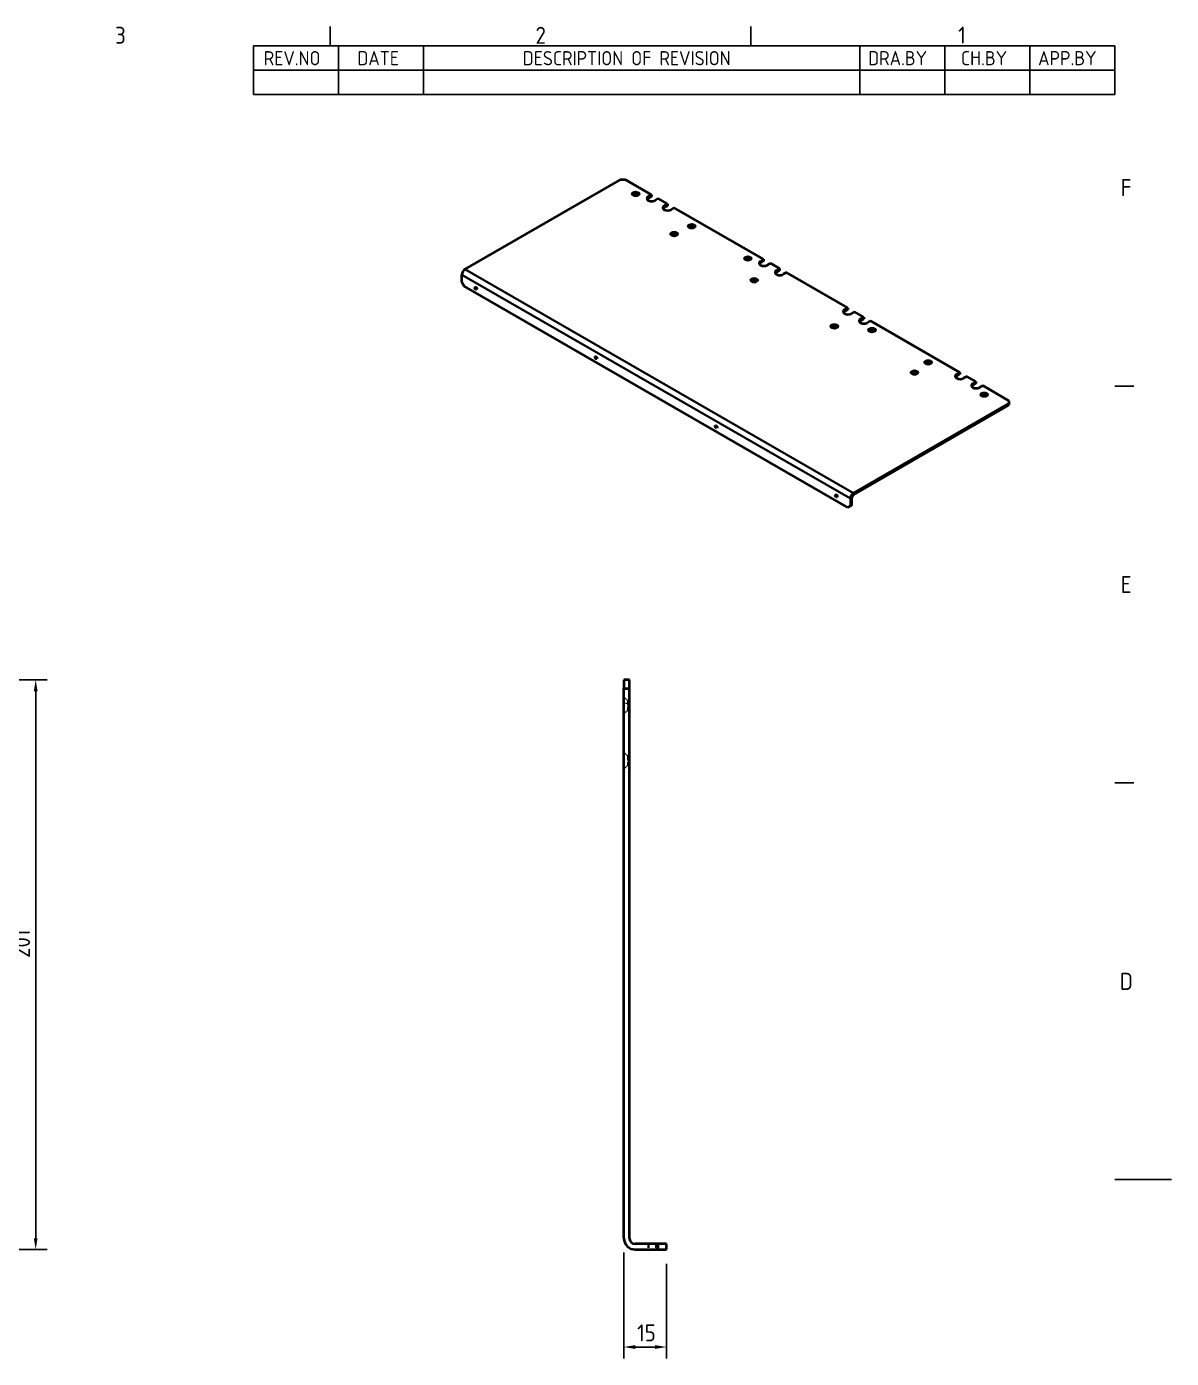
# Model space of a CAD drawing. Header units: millimetres. Extents: x 0 to 1188, y 0 to 840.
# Drawn here: x 783.9 to 1188, y 356.9 to 826.8 of the extents above; entities that cross this region are included whole.
import ezdxf

# ---------------------------------------------------------------- set-up
doc = ezdxf.new("R2010")
doc.units = ezdxf.units.MM
doc.header["$LTSCALE"] = 2
doc.linetypes.add('DASHED', pattern=[0.2067, 0.1654, -0.0413])
doc.layers.get('0').update_dxf_attribs({"color": 3, "lineweight": 25})
for name, color, linetype, lineweight in [('가려진 것(ISO)', 2, 'DASHED', 18), ('가시적인 것(ISO)', 3, 'Continuous', 40), ('가시적인 좁은 것(ISO)', 3, 'Continuous', 35), ('경계(ISO)', 7, 'Continuous', 25), ('기호(ISO)', 5, 'Continuous', 25), ('치수(ISO)', 2, 'Continuous', 25)]:
    doc.layers.add(name, color=color, linetype=linetype, lineweight=lineweight)
doc.styles.add('ISO ProportionalPSTEK', font='isocp.shx')
doc.styles.add('문자 텍스트_PSTEK_POSCO', font='isocp.shx')
doc.styles.add('치수 텍스트_PSTEK_POSCO', font='isocp.shx')
doc.dimstyles.new('치수_PSTEK_POSCO', dxfattribs={"dimscale": 2, "dimtxt": 3, "dimasz": 2, "dimexe": 2, "dimexo": 2.5, "dimgap": 1, "dimtad": 1, "dimrnd": 1e-08, "dimdsep": 46, "dimtxsty": '치수 텍스트_PSTEK_POSCO', "dimcen": 0.09, "dimdle": 10, "dimclrd": 7, "dimclre": 7, "dimclrt": 2, "dimadec": 1, "dimazin": 2, "dimtfac": 1, "dimtmove": 0, "dimatfit": 3, "dimfxl": 0, "dimtolj": 1, "dimlwd": -1, "dimlwe": -1, "dimarcsym": 0})

# ---------------------------------------------------------------- blocks, each defined once
blk = doc.blocks.new('경계 Default Border')
at = {"layer": '경계(ISO)'}
for p, q in [((445.4999923706055, 410), (445.4999923706055, 413.4000015258789)), ((519.7499847412109, 410), (519.7499847412109, 413.4000015258789)), ((584.0000152587891, 350), (587.400016784668, 350)), ((584.0000152587891, 280), (587.400016784668, 280))]:
    blk.add_line(p, q, dxfattribs=at)
at = {"layer": '경계(ISO)', "flags": 128}
blk.add_lwpolyline([(594.0000152587891, 210), (584.0000152587891, 210)], dxfattribs=at)
at = {"layer": '경계(ISO)', "color": 2, "char_height": 3.00000011920929, "attachment_point": 7, "style": '문자 텍스트_PSTEK_POSCO'}
for s, insert in [('3', (407.5435395229536, 410.3713945155963)), ('2', (481.752739416884, 410.3713945155963)), ('1', (556.3610661041481, 410.4)), ('F', (585.0445395201642, 383.4999999403954)), ('E', (585.0445395201642, 313.4713944559917)), ('D', (584.8782702028949, 243.4713944559917))]:
    blk.add_mtext(s, dxfattribs=dict(at, insert=insert))
blk = doc.blocks.new('리비전 내역')
at = {"layer": '기호(ISO)'}
for p, q in [((432.0000152587891, 410), (584.0000152587891, 410)), ((432.0000152587891, 410), (432.0000152587891, 405.72)), ((447.0000152587891, 410), (447.0000152587891, 405.72)), ((462.0000152587891, 410), (462.0000152587891, 405.72)), ((539.0000152587891, 410), (539.0000152587891, 405.72)), ((554.0000152587891, 410), (554.0000152587891, 405.72)), ((569.0000152587891, 410), (569.0000152587891, 405.72)), ((584.0000152587891, 410), (584.0000152587891, 405.72)), ((432.0000152587891, 405.72), (584.0000152587891, 405.72)), ((432.0000152587891, 405.72), (432.0000152587891, 401.4400000000001)), ((447.0000152587891, 405.72), (447.0000152587891, 401.4400000000001)), ((462.0000152587891, 405.72), (462.0000152587891, 401.4400000000001)), ((539.0000152587891, 405.72), (539.0000152587891, 401.4400000000001)), ((554.0000152587891, 405.72), (554.0000152587891, 401.4400000000001)), ((569.0000152587891, 405.72), (569.0000152587891, 401.4400000000001)), ((584.0000152587891, 405.72), (584.0000152587891, 401.4400000000001)), ((432.0000152587891, 401.4400000000001), (584.0000152587891, 401.4400000000001))]:
    blk.add_line(p, q, dxfattribs=at)
at = {"layer": '기호(ISO)', "color": 2, "char_height": 2.5, "attachment_point": 7, "style": 'ISO ProportionalPSTEK'}
for s, insert in [('REV.NO', (433.7871316270198, 406.5831824209448)), ('DATE', (450.3142470316257, 406.5831824209448)), ('DESCRIPTION OF REVISION', (479.507035692152, 406.5831824209448)), ('DRA.BY', (540.4757492141094, 406.5831824209448)), ('CH.BY', (556.8643067674008, 406.5831824209448)), ('APP.BY', (570.4777492192294, 406.5831824209448))]:
    blk.add_mtext(s, dxfattribs=dict(at, insert=insert))
blk = doc.blocks.new('*D33')
at = {"layer": 'Defpoints', "color": 0}
for p in [(747.0649324288038, 596.3014141568035), (750.0649324288037, 395.3014141568035), (787.0649324288039, 395.3014141568035)]:
    blk.add_point(p, dxfattribs=at)
at = {"layer": '치수(ISO)', "color": 7}
for p, q in [((752.0649324288038, 596.3014141568035), (791.0649324288039, 596.3014141568034)), ((787.0649324288039, 592.3014141568034), (787.0649324288039, 399.3014141568035)), ((755.0649324288037, 395.3014141568035), (791.0649324288039, 395.3014141568035))]:
    blk.add_line(p, q, dxfattribs=at)
for points in [[(786.3982657621373, 592.3014141568034), (787.7315990954705, 592.3014141568034), (787.0649324288039, 596.3014141568034)], [(786.3982657621373, 399.3014141568035), (787.7315990954705, 399.3014141568035), (787.0649324288039, 395.3014141568035)]]:
    blk.add_solid(points, dxfattribs=at)
at = {"layer": '치수(ISO)', "color": 2, "insert": (782.0643418776227, 498.1752330544412), "char_height": 6, "attachment_point": 4, "rotation": 90, "style": '치수 텍스트_PSTEK_POSCO'}
blk.add_mtext('\\A1;201', dxfattribs=at)
blk = doc.blocks.new('*D51')
at = {"layer": 'Defpoints', "color": 0}
for p in [(994.7040720489931, 399.3014141568034), (1009.704072048992, 395.3014141568035), (1009.704072048992, 360.9099355536512)]:
    blk.add_point(p, dxfattribs=at)
at = {"layer": '치수(ISO)', "color": 7}
for p, q in [((994.7040720489931, 394.3014141568034), (994.7040720489931, 356.9099355536512)), ((1009.704072048992, 390.3014141568035), (1009.704072048992, 356.9099355536512)), ((998.7040720489931, 360.9099355536512), (1005.704072048992, 360.9099355536512))]:
    blk.add_line(p, q, dxfattribs=at)
for points in [[(998.7040720489931, 361.5766022203179), (998.7040720489931, 360.2432688869845), (994.7040720489931, 360.9099355536512)], [(1005.704072048992, 361.5766022203179), (1005.704072048992, 360.2432688869845), (1009.704072048992, 360.9099355536512)]]:
    blk.add_solid(points, dxfattribs=at)
at = {"layer": '치수(ISO)', "color": 2, "insert": (999.3798079802807, 365.9099355536512), "char_height": 6, "attachment_point": 4, "style": '치수 텍스트_PSTEK_POSCO'}
blk.add_mtext('\\A1;15', dxfattribs=at)

msp = doc.modelspace()

# ---------------------------------------------------------------- linework, layer by layer
at = {"layer": '가려진 것(ISO)', "ltscale": 1.750771045684814}
for p, q in [((996.0040720489859, 589.0014141568033), (994.7040720489858, 590.3014141568034)), ((996.0040720489859, 585.6014141568035), (994.7040720489858, 584.3014141568034)), ((996.0040720489658, 569.5014141568035), (994.7040720489657, 570.8014141568035)), ((996.0040720489658, 566.1014141568035), (994.7040720489657, 564.8014141568035))]:
    msp.add_line(p, q, dxfattribs=at)
at = {"layer": '가려진 것(ISO)', "ltscale": 1.904596567153931}
for p, q in [((994.7040720489814, 588.0514141568035), (996.7040720489814, 588.0514141568035)), ((1003.204072048988, 397.3014141568034), (1003.204072048988, 395.3014141568034)), ((1003.474572048988, 397.3014141568034), (1003.474572048988, 395.3014141568034)), ((1005.933572048988, 397.3014141568034), (1005.933572048988, 395.3014141568035)), ((1006.204072048988, 395.3014141568035), (1006.204072048988, 397.3014141568034))]:
    msp.add_line(p, q, dxfattribs=at)
at = {"layer": '가려진 것(ISO)', "ltscale": 5.086113929748535}
for p, q in [((996.0040720489859, 589.0014141568034), (996.0040720489859, 585.6014141568035)), ((996.0040720489658, 569.5014141568035), (996.0040720489658, 566.1014141568035))]:
    msp.add_line(p, q, dxfattribs=at)
at = {"layer": '가려진 것(ISO)', "ltscale": 0.6665437817573547}
for p, q in [((996.7040720489858, 589.0014141568033), (996.0040720489859, 589.0014141568033)), ((996.7040720489858, 585.6014141568035), (996.0040720489859, 585.6014141568035)), ((996.7040720489658, 569.5014141568035), (996.0040720489658, 569.5014141568035)), ((996.7040720489658, 566.1014141568035), (996.0040720489658, 566.1014141568035))]:
    msp.add_line(p, q, dxfattribs=at)
at = {"layer": '가시적인 것(ISO)'}
for p, q in [((993.491852797681, 772.8343661229028), (938.6203665776129, 741.2359787325942)), ((993.491852797681, 772.8343661229028), (995.1889090725285, 772.8343661229031)), ((1004.452007906073, 767.5001022722247), (995.1889090725285, 772.8343661229031)), ((1003.320637056175, 766.8485891301566), (1004.452007906073, 767.5001022722247)), ((1004.452007906073, 766.8460645723509), (1003.320637056175, 766.1945514302827)), ((1004.452007906073, 767.5001022722247), (1004.452007906073, 766.8460645723509)), ((1006.856170962108, 766.1156368453311), (1005.724800112209, 765.4641237032628)), ((1010.108862155566, 764.2425365618865), (1006.856170962108, 766.1156368453311)), ((1008.977491305668, 763.5910234198184), (1010.108862155566, 764.2425365618865)), ((1010.108862155566, 763.5884988620127), (1008.977491305668, 762.9369857199445)), ((1010.108862155566, 764.2425365618865), (1010.108862155566, 763.5884988620127)), ((1012.513025211601, 762.8580711349929), (1011.381654361703, 762.2065579929246)), ((1044.049987652525, 744.6971422998574), (1012.513025211601, 762.8580711349929)), ((1042.918616802627, 744.0456291577892), (1044.049987652525, 744.6971422998574)), ((1044.049987652526, 744.0431045999835), (1042.918616802627, 743.3915914579153)), ((1044.049987652525, 744.6971422998574), (1044.049987652526, 744.0431045999835)), ((1046.45415070856, 743.3126768729637), (1045.322779858662, 742.6611637308954)), ((1049.706841902019, 741.4395765895193), (1046.45415070856, 743.3126768729637)), ((937.4889957277156, 736.6602393912822), (937.488995727715, 739.276390190778)), ((1048.575471052121, 740.788063447451), (1049.706841902019, 741.4395765895193)), ((1049.706841902019, 740.7855388896453), (1048.575471052121, 740.1340257475771)), ((1049.706841902019, 741.4395765895193), (1049.706841902019, 740.7855388896453)), ((1052.111004958053, 740.0551111626255), (1050.979634108155, 739.4035980205574)), ((1073.748472462365, 727.5949223205819), (1052.111004958053, 740.0551111626255)), ((938.3375238651398, 735.1905479849206), (937.4889957277156, 736.6602393912822)), ((1073.819183140502, 657.171849222321), (938.3375238651398, 735.1905479849206)), ((1072.617101612467, 726.9434091785138), (1073.748472462365, 727.5949223205819)), ((1073.748472462365, 726.9408846207081), (1072.617101612467, 726.2893714786399)), ((1073.748472462365, 727.5949223205819), (1073.748472462365, 726.9408846207081)), ((1076.1526355184, 726.2104568936883), (1075.021264668501, 725.55894375162)), ((1079.405326711858, 724.3373566102437), (1076.1526355184, 726.2104568936883)), ((1078.27395586196, 723.6858434681756), (1079.405326711858, 724.3373566102437)), ((1079.405326711858, 723.6833189103698), (1078.27395586196, 723.0318057683016)), ((1079.405326711858, 724.3373566102437), (1079.405326711858, 723.6833189103698)), ((1081.809489767893, 722.9528911833501), (1080.678118917994, 722.3013780412817)), ((1113.346452208817, 704.7919623482146), (1081.809489767893, 722.9528911833501)), ((1112.215081358919, 704.1404492061464), (1113.346452208817, 704.7919623482146)), ((1113.346452208818, 704.1379246483407), (1112.215081358919, 703.4864115062725)), ((1113.346452208817, 704.7919623482146), (1113.346452208818, 704.1379246483407)), ((1115.750615264852, 703.4074969213209), (1114.619244414954, 702.7559837792526)), ((1119.003306458311, 701.5343966378764), (1115.750615264852, 703.4074969213209)), ((1117.871935608413, 700.8828834958082), (1119.003306458311, 701.5343966378764)), ((1119.003306458311, 700.8803589380025), (1117.871935608413, 700.2288457959343)), ((1119.003306458311, 701.5343966378764), (1119.003306458311, 700.8803589380025)), ((1121.407469514345, 700.1499312109827), (1120.276098664447, 699.4984180689146)), ((1130.670568347891, 694.8156673603035), (1121.407469514345, 700.1499312109827)), ((1075.799082127824, 662.240010256893), (1130.670568347892, 693.8383976472016)), ((1075.799082127824, 661.5859725570191), (1130.670568347892, 693.1843599473277)), ((1130.670568347891, 694.8156673603035), (1130.670568347892, 693.8383976472016)), ((1130.670568347892, 693.8383976472016), (1130.670568347892, 693.1843599473277)), ((1074.384868565452, 657.4976057933552), (1075.233396702875, 657.9900274866154)), ((1074.667711277925, 660.280421715077), (1074.667711277926, 657.6642709155813)), ((1075.233396702875, 657.9900274866154), (1074.667711277926, 657.6642709155813)), ((1075.233396702875, 657.9900274866154), (1075.233396702875, 660.606178286111)), ((1074.667711277926, 657.6642709155813), (1073.819183140502, 657.171849222321)), ((1073.819183140502, 657.171849222321), (1074.384868565452, 657.4976057933552)), ((994.7040720489923, 596.3014141568035), (994.7040720489931, 593.3014141568035)), ((996.7040720489923, 596.3014141568035), (994.7040720489923, 596.3014141568035)), ((994.7040720489931, 399.3014141568034), (994.7040720489931, 593.3014141568035)), ((994.7040720489931, 593.3014141568035), (996.7040720489932, 593.3014141568035)), ((996.7040720489932, 593.3014141568035), (996.7040720489923, 596.3014141568035)), ((996.7040720489932, 399.3014141568034), (996.7040720489932, 593.3014141568035)), ((1006.704072048993, 397.3014141568036), (998.7040720489932, 397.3014141568035)), ((998.7040720489932, 395.3014141568035), (1006.704072048993, 395.3014141568035)), ((1009.704072048992, 397.3014141568035), (1006.704072048993, 397.3014141568036)), ((1006.704072048993, 397.3014141568036), (1006.704072048993, 395.3014141568035)), ((1006.704072048993, 395.3014141568035), (1009.704072048992, 395.3014141568035)), ((1009.704072048992, 395.3014141568035), (1009.704072048992, 397.3014141568035))]:
    msp.add_line(p, q, dxfattribs=at)
for radius in [3.99999999999993, 1.999999999999886]:
    msp.add_arc((998.7040720489932, 399.3014141568034), radius, 180, 270, dxfattribs=at)
for centre, major_axis, ratio in [((998.8658643346998, 767.7851392718776), (-1.2, -3.075317778211684e-13), 0.5758617009854836), ((1018.664854207926, 756.383659285694), (-1.2, -3.075317778211684e-13), 0.5758617009854836), ((1012.442314533485, 753.6147284319037), (-1.2, -3.075317778211684e-13), 0.5758617009854836), ((1038.463844081153, 744.9821792995103), (-1.2, -3.075317778211684e-13), 0.5758617009854836), ((1040.726585780951, 737.3268998802127), (-1.2, -3.075317778211684e-13), 0.5758617009854836), ((942.438743196022, 734.4639070946102), (0.245424041657321, -0.4261857338961333), 0.5780931159156383), ((1069.010857028418, 721.0390713285219), (-1.2, -3.075317778211684e-13), 0.5758617009854836), ((1082.304464514725, 719.7360450443894), (-1.2, -3.075317778211684e-13), 0.5758617009854836), ((984.8651500672212, 710.0321642670738), (0.245424041657321, -0.4261857338961333), 0.5780931159156383), ((1097.295128275884, 704.7512427768308), (-1.2, -3.075317778211684e-13), 0.5758617009854836), ((1102.103454387951, 708.3345650582056), (-1.2, -3.075317778211684e-13), 0.5758617009854836), ((1121.902444261177, 696.9330850720221), (-1.2, -3.075317778211684e-13), 0.5758617009854836), ((1027.29155693842, 685.6004214395374), (0.245424041657321, -0.4261857338961333), 0.5780931159156383), ((1069.71796380962, 661.168678612001), (0.245424041657321, -0.4261857338961333), 0.5780931159156383)]:
    msp.add_ellipse(centre, major_axis=major_axis, ratio=ratio, dxfattribs=at)
for centre, major_axis, ratio, start_param, end_param in [((998.8658643347001, 767.3600147669596), (0.6800000000000024, 1.740968480490324e-13), 0.5758617009854832, 5.837724073551384, 9.870239194397458), ((998.8658643347002, 767.1311015720038), (0.6800000000000026, 1.742356259271105e-13), 0.5758617009854832, 0.2966203709806461, 2.844972282608941), ((1004.522718584192, 766.1563564167097), (-1.700000000000003, -3.343159082902503e-13), 0.5758617009854834, 5.497787143782468, 8.639379797372262), ((1004.522718584192, 765.5023187168358), (-1.699999999999875, -4.356237592872958e-13), 0.5758617009854833, 5.497787143782134, 5.942592893946285), ((1010.179572833685, 762.8987907063715), (-1.700000000000003, -3.34038352534094e-13), 0.5758617009854834, 5.497787143782469, 8.639379797372262), ((1010.179572833686, 762.2447530064974), (-1.70000000000023, -4.357625371653739e-13), 0.5758617009854835, 5.497787143782149, 5.942592893946341), ((1012.442314533485, 753.1896039269857), (0.6800000000000013, 1.743050148661496e-13), 0.5758617009854834, 5.837724073551384, 9.870239194397456), ((1012.442314533486, 752.9606907320297), (0.6800000000000023, 1.741835842228312e-13), 0.5758617009854836, 0.2966203709806452, 2.844972282608942), ((1018.664854207926, 755.9585347807761), (0.6800000000000024, 1.740968480490324e-13), 0.5758617009854832, 5.837724073551384, 9.870239194397458), ((1018.664854207926, 755.72962158582), (0.6800000000000055, 1.742356259271105e-13), 0.5758617009854834, 0.2966203709806461, 2.844972282608942), ((1038.463844081153, 744.5570547945922), (0.6799999999999993, 1.741141952837921e-13), 0.5758617009854833, 5.837724073551384, 9.870239194397456), ((1038.463844081153, 744.3281415996364), (0.6800000000000026, 1.742356259271105e-13), 0.5758617009854832, 0.2966203709806461, 2.844972282608941), ((1044.120698330645, 743.3533964443425), (-1.699999999999999, -3.343159082902503e-13), 0.5758617009854835, 5.497787143782366, 8.63937979737216), ((1044.120698330645, 742.6993587444684), (-1.700000000000046, -4.354155924701786e-13), 0.5758617009854834, 5.497787143782193, 5.942592893946314), ((938.6203665776133, 739.9279033328462), (0.798451538534776, 1.386533497832438), 0.5780931159156388, 0.7834644549749648, 2.354260781769842), ((1049.777552580138, 740.0958307340038), (-1.7, -3.348710198025628e-13), 0.5758617009854833, 5.497787143782467, 8.63937979737226), ((1049.777552580139, 739.4417930341298), (-1.700000000000014, -4.356237592872958e-13), 0.5758617009854836, 5.497787143782193, 5.942592893946313), ((1040.726585780951, 736.9017753752946), (0.6800000000000013, 1.743050148661496e-13), 0.5758617009854834, 5.837724073551384, 9.870239194397456), ((1040.726585780952, 736.6728621803388), (0.6799999999999995, 1.741662369880715e-13), 0.5758617009854834, 0.2966203709806461, 2.844972282608942), ((1073.819183140484, 726.2511764650669), (-1.699999999999996, -3.345240751073675e-13), 0.5758617009854834, 5.497787143782468, 8.63937979737226), ((1073.819183140484, 725.597138765193), (-1.699999999999964, -4.357625371653739e-13), 0.5758617009854834, 5.497787143782134, 5.942592893946285), ((1079.476037389977, 722.9936107547287), (-1.7, -3.348710198025628e-13), 0.5758617009854833, 5.497787143782467, 8.63937979737226), ((1069.010857028418, 720.6139468236038), (0.6800000000000013, 1.743050148661496e-13), 0.5758617009854834, 5.837724073551384, 9.870239194397456), ((1069.010857028418, 720.3850336286479), (0.6799999999999995, 1.741662369880715e-13), 0.5758617009854834, 0.2966203709806461, 2.844972282608942), ((1079.476037389977, 722.3395730548548), (-1.699999999999975, -4.354849814092178e-13), 0.5758617009854834, 5.497787143782134, 5.942592893946285), ((1082.304464514725, 719.3109205394712), (0.6799999999999993, 1.741141952837921e-13), 0.5758617009854833, 5.837724073551384, 9.870239194397456), ((1082.304464514725, 719.0820073445154), (0.6800000000000026, 1.742356259271105e-13), 0.5758617009854832, 0.2966203709806461, 2.844972282608941), ((1102.103454387951, 707.9094405532876), (0.6800000000000024, 1.740968480490324e-13), 0.5758617009854832, 5.837724073551384, 9.870239194397458), ((1102.103454387951, 707.6805273583318), (0.6800000000000055, 1.742356259271105e-13), 0.5758617009854834, 0.2966203709806461, 2.844972282608942), ((1097.295128275884, 704.3261182719128), (0.6800000000000013, 1.743050148661496e-13), 0.5758617009854834, 5.837724073551384, 9.870239194397456), ((1097.295128275884, 704.0972050769569), (0.6800000000000023, 1.741835842228312e-13), 0.5758617009854836, 0.2966203709806452, 2.844972282608942), ((1113.417162886937, 703.4482164926997), (-1.700000000000003, -3.343852972292893e-13), 0.5758617009854834, 5.497787143782366, 8.63937979737216), ((1113.417162886937, 702.7941787928256), (-1.700000000000045, -4.356237592872958e-13), 0.5758617009854835, 5.497787143782193, 5.942592893946313), ((1119.07401713643, 700.190650782361), (-1.700000000000003, -3.345934640464066e-13), 0.5758617009854834, 5.497787143782468, 8.63937979737226), ((1119.074017136431, 699.536613082487), (-1.700000000000244, -4.354849814092177e-13), 0.5758617009854834, 5.497787143782149, 5.942592893946341), ((1121.902444261178, 696.507960567104), (0.6800000000000024, 1.740968480490324e-13), 0.5758617009854832, 5.837724073551384, 9.870239194397458), ((1121.902444261178, 696.279047372148), (0.6800000000000026, 1.742356259271105e-13), 0.5758617009854832, 0.2966203709806461, 2.844972282608941), ((1075.799082127824, 660.931934857145), (-0.7984515385345954, -1.386533497832508), 0.5780931159156389, 3.925057108564161, 5.495853435359183), ((1075.799082127824, 660.931934857145), (0.3992257692673647, 0.6932667489161791), 0.5780931159156388, 0.7834644549748386, 2.354260781769732)]:
    msp.add_ellipse(centre, major_axis=major_axis, ratio=ratio, start_param=start_param, end_param=end_param, dxfattribs=at)
at = {"layer": '가시적인 좁은 것(ISO)'}
for p, q in [((1003.320637056175, 766.8485891301566), (1003.320637056175, 766.1945514302827)), ((1008.977491305668, 763.5910234198184), (1008.977491305668, 762.9369857199445)), ((1042.918616802627, 744.0456291577892), (1042.918616802627, 743.3915914579153)), ((1074.667711277925, 660.280421715077), (937.488995727715, 739.276390190778)), ((938.6203665776129, 741.2359787325942), (1075.799082127824, 662.240010256893)), ((1048.575471052121, 740.788063447451), (1048.575471052121, 740.1340257475771)), ((1072.617101612467, 726.9434091785138), (1072.617101612467, 726.2893714786399)), ((1078.27395586196, 723.6858434681756), (1078.27395586196, 723.0318057683016)), ((1112.215081358919, 704.1404492061464), (1112.215081358919, 703.4864115062725)), ((1117.871935608413, 700.8828834958082), (1117.871935608413, 700.2288457959343)), ((1075.233396702875, 660.606178286111), (1074.667711277925, 660.280421715077)), ((1075.799082127824, 662.240010256893), (1075.799082127824, 661.5859725570191))]:
    msp.add_line(p, q, dxfattribs=at)

# ---------------------------------------------------------------- block references
at = {"xscale": 2, "yscale": 2, "zscale": 2}
msp.add_blockref('경계 Default Border', (0, 0), dxfattribs=at)
at = {"layer": '기호(ISO)', "xscale": 2, "yscale": 2, "zscale": 2}
msp.add_blockref('리비전 내역', (0, 0), dxfattribs=at)

# ---------------------------------------------------------------- dimensions: what is measured, and where the dimension line sits
at = {"layer": '치수(ISO)', "color": 7}
dim = msp.add_linear_dim(base=(787.0649324288039, 395.3014141568035), p1=(747.0649324288038, 596.3014141568035), p2=(750.0649324288037, 395.3014141568035), angle=90, dimstyle='치수_PSTEK_POSCO', override={"dimdec": 2, "dimtp": 0, "dimtm": -0, "dimtdec": 2, "dimtofl": 0, "dimatfit": 1}, dxfattribs=at)
dim.commit()
dim.dimension.update_dxf_attribs({"geometry": '*D33', "text_midpoint": (787.0649324288038, 503.0514141568034), "dimtype": 160})
dim = msp.add_linear_dim(base=(1009.704072048992, 360.9099355536512), p1=(994.7040720489931, 399.3014141568034), p2=(1009.704072048992, 395.3014141568035), dimstyle='치수_PSTEK_POSCO', override={"dimdec": 2, "dimtp": 0, "dimtm": -0, "dimtdec": 2, "dimtofl": 0, "dimatfit": 1}, dxfattribs=at)
dim.commit()
dim.dimension.update_dxf_attribs({"geometry": '*D51', "text_midpoint": (1002.204072048993, 360.9099355536512), "dimtype": 160})

doc.saveas('drawing.dxf')
